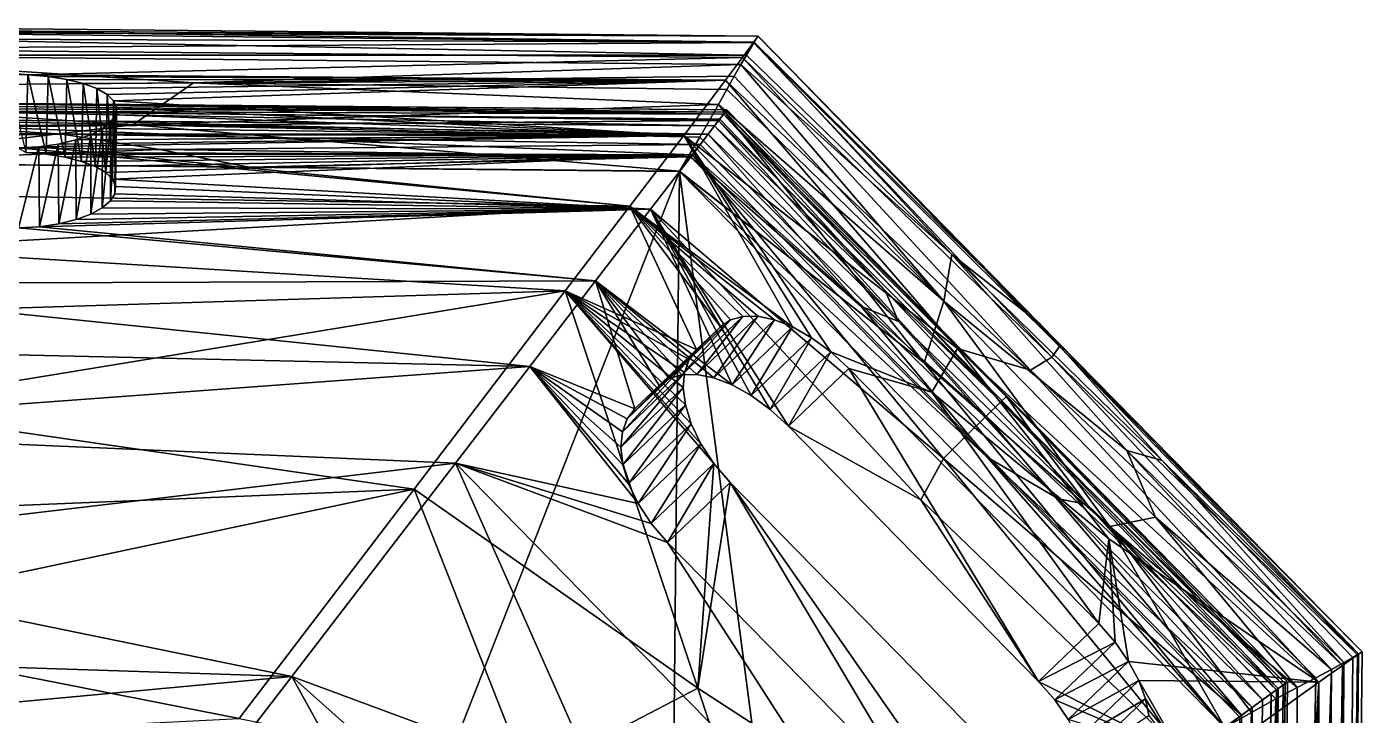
# Model space of a CAD drawing. Extents: x 4857 to 5181, y 3876 to 4195.
# Drawn here: x 5090.8 to 5180.5, y 4147.9 to 4194.1 of the extents above; entities that cross this region are included whole.
import ezdxf

# ---------------------------------------------------------------- set-up
doc = ezdxf.new("R2010")
doc.units = 0
doc.header["$MEASUREMENT"] = 0
doc.layers.add('STL2DXF', color=7, linetype='Continuous')

msp = doc.modelspace()

# ---------------------------------------------------------------- linework, layer by layer
at = {"layer": 'STL2DXF'}
for points in [[(5139.629, 4193.054, 17.414), (5139.629, 4193.054, 17.414), (5077.027, 4193.763, 16.548), (5073.476, 4192.624, 22.528)], [(5076.8, 4194.12, 12.274), (5076.8, 4194.12, 12.274), (5077.027, 4193.763, 16.548), (5139.937, 4193.483, 13.501)], [(5139.935, 4193.478, 10.486), (5139.935, 4193.478, 10.486), (5076.8, 4194.12, 12.274), (5139.937, 4193.483, 13.501)], [(5081.367, 4193.897, 9.18), (5081.367, 4193.897, 9.18), (5076.8, 4194.12, 12.274), (5139.935, 4193.478, 10.486)], [(5139.937, 4193.483, 13.501), (5139.937, 4193.483, 13.501), (5077.027, 4193.763, 16.548), (5139.629, 4193.054, 17.414)], [(5139.687, 4193.093, 7.83), (5139.687, 4193.093, 7.83), (5081.367, 4193.897, 9.18), (5139.935, 4193.478, 10.486)], [(5081.387, 4193.315, 6.674), (5081.387, 4193.315, 6.674), (5081.367, 4193.897, 9.18), (5139.687, 4193.093, 7.83)], [(5139.937, 4193.483, 13.501), (5139.937, 4193.483, 13.501), (5139.629, 4193.054, 17.414), (5160.201, 4172.636, 14.879)], [(5139.687, 4193.093, 7.83), (5139.687, 4193.093, 7.83), (5139.935, 4193.478, 10.486), (5158.836, 4174.207, 10.562)], [(5139.935, 4193.478, 10.486), (5139.935, 4193.478, 10.486), (5139.937, 4193.483, 13.501), (5158.836, 4174.207, 10.562)], [(5158.836, 4174.207, 10.562), (5158.836, 4174.207, 10.562), (5139.937, 4193.483, 13.501), (5160.201, 4172.636, 14.879)], [(5073.476, 4192.624, 22.528), (5073.476, 4192.624, 22.528), (5138.892, 4192.052, 22.41), (5139.629, 4193.054, 17.414)], [(5090.861, 4190.895, 28.237), (5090.861, 4190.895, 28.237), (5073.476, 4192.624, 22.528), (5089.449, 4190.926, 28.176)], [(5138.892, 4192.052, 22.41), (5138.892, 4192.052, 22.41), (5073.476, 4192.624, 22.528), (5090.861, 4190.895, 28.237)], [(5073.818, 4192.205, 4.257), (5073.818, 4192.205, 4.257), (5081.387, 4193.315, 6.674), (5139.156, 4192.215, 5.348)], [(5139.156, 4192.215, 5.348), (5139.156, 4192.215, 5.348), (5081.387, 4193.315, 6.674), (5139.687, 4193.093, 7.83)], [(5139.629, 4193.054, 17.414), (5139.629, 4193.054, 17.414), (5138.892, 4192.052, 22.41), (5159.683, 4171.914, 19.615)], [(5139.156, 4192.215, 5.348), (5139.156, 4192.215, 5.348), (5139.687, 4193.093, 7.83), (5152.964, 4178.816, 6.334)], [(5160.201, 4172.636, 14.879), (5160.201, 4172.636, 14.879), (5139.629, 4193.054, 17.414), (5159.683, 4171.914, 19.615)], [(5152.964, 4178.816, 6.334), (5152.964, 4178.816, 6.334), (5139.687, 4193.093, 7.83), (5158.836, 4174.207, 10.562)], [(5073.818, 4192.205, 4.257), (5073.818, 4192.205, 4.257), (5101.996, 4190.359, 2.492), (5060.318, 4190.021, 1.935)], [(5138.784, 4191.573, 4.242), (5138.784, 4191.573, 4.242), (5073.818, 4192.205, 4.257), (5139.156, 4192.215, 5.348)], [(5101.996, 4190.359, 2.492), (5101.996, 4190.359, 2.492), (5073.818, 4192.205, 4.257), (5138.784, 4191.573, 4.242)], [(5137.76, 4190.538, 28.006), (5137.76, 4190.538, 28.006), (5138.892, 4192.052, 22.41), (5090.861, 4190.895, 28.237)], [(5138.892, 4192.052, 22.41), (5138.892, 4192.052, 22.41), (5137.76, 4190.538, 28.006), (5158.258, 4171.052, 25.177)], [(5138.784, 4191.573, 4.242), (5138.784, 4191.573, 4.242), (5139.156, 4192.215, 5.348), (5152.964, 4178.816, 6.334)], [(5159.683, 4171.914, 19.615), (5159.683, 4171.914, 19.615), (5138.892, 4192.052, 22.41), (5158.258, 4171.052, 25.177)], [(5090.861, 4190.895, 28.237), (5090.861, 4190.895, 28.237), (5089.449, 4190.926, 28.176), (5090.722, 4185.664, 28.225)], [(5092.093, 4185.549, 28.55), (5092.093, 4185.549, 28.55), (5090.861, 4190.895, 28.237), (5090.722, 4185.664, 28.225)], [(5137.76, 4190.538, 28.006), (5137.76, 4190.538, 28.006), (5090.861, 4190.895, 28.237), (5092.225, 4190.778, 28.579)], [(5092.225, 4190.778, 28.579), (5092.225, 4190.778, 28.579), (5090.861, 4190.895, 28.237), (5092.093, 4185.549, 28.55)], [(5093.365, 4185.347, 29.14), (5093.365, 4185.347, 29.14), (5092.225, 4190.778, 28.579), (5092.093, 4185.549, 28.55)], [(5092.225, 4190.778, 28.579), (5092.225, 4190.778, 28.579), (5093.487, 4190.579, 29.183), (5137.76, 4190.538, 28.006)], [(5093.487, 4190.579, 29.183), (5093.487, 4190.579, 29.183), (5092.225, 4190.778, 28.579), (5093.365, 4185.347, 29.14)], [(5138.341, 4190.794, 3.248), (5138.341, 4190.794, 3.248), (5101.996, 4190.359, 2.492), (5138.784, 4191.573, 4.242)], [(5137.837, 4189.895, 2.394), (5137.837, 4189.895, 2.394), (5101.996, 4190.359, 2.492), (5138.341, 4190.794, 3.248)], [(5137.837, 4189.895, 2.394), (5137.837, 4189.895, 2.394), (5138.341, 4190.794, 3.248), (5152.432, 4175.675, 2.774)], [(5138.341, 4190.794, 3.248), (5138.341, 4190.794, 3.248), (5138.784, 4191.573, 4.242), (5152.432, 4175.675, 2.774)], [(5152.432, 4175.675, 2.774), (5152.432, 4175.675, 2.774), (5138.784, 4191.573, 4.242), (5152.964, 4178.816, 6.334)], [(5060.318, 4190.021, 1.935), (5060.318, 4190.021, 1.935), (5097.927, 4187.529, 0.918), (5054.198, 4187.36, 0.754)], [(5101.996, 4190.359, 2.492), (5101.996, 4190.359, 2.492), (5097.927, 4187.529, 0.918), (5060.318, 4190.021, 1.935)], [(5094.48, 4185.068, 29.962), (5094.48, 4185.068, 29.962), (5093.487, 4190.579, 29.183), (5093.365, 4185.347, 29.14)], [(5093.487, 4190.579, 29.183), (5093.487, 4190.579, 29.183), (5094.592, 4190.307, 30.017), (5137.76, 4190.538, 28.006)], [(5094.592, 4190.307, 30.017), (5094.592, 4190.307, 30.017), (5093.487, 4190.579, 29.183), (5094.48, 4185.068, 29.962)], [(5095.404, 4184.72, 30.978), (5095.404, 4184.72, 30.978), (5094.592, 4190.307, 30.017), (5094.48, 4185.068, 29.962)], [(5137.76, 4190.538, 28.006), (5137.76, 4190.538, 28.006), (5094.592, 4190.307, 30.017), (5095.504, 4189.967, 31.044)], [(5095.504, 4189.967, 31.044), (5095.504, 4189.967, 31.044), (5094.592, 4190.307, 30.017), (5095.404, 4184.72, 30.978)], [(5096.103, 4184.316, 32.141), (5096.103, 4184.316, 32.141), (5095.504, 4189.967, 31.044), (5095.404, 4184.72, 30.978)], [(5095.504, 4189.967, 31.044), (5095.504, 4189.967, 31.044), (5096.19, 4189.572, 32.216), (5137.76, 4190.538, 28.006)], [(5096.19, 4189.572, 32.216), (5096.19, 4189.572, 32.216), (5095.504, 4189.967, 31.044), (5096.103, 4184.316, 32.141)], [(5096.19, 4189.572, 32.216), (5096.19, 4189.572, 32.216), (5096.633, 4189.135, 33.489), (5137.76, 4190.538, 28.006)], [(5137.76, 4190.538, 28.006), (5137.76, 4190.538, 28.006), (5096.633, 4189.135, 33.489), (5134.946, 4186.815, 38.954)], [(5097.927, 4187.529, 0.918), (5097.927, 4187.529, 0.918), (5101.996, 4190.359, 2.492), (5137.28, 4188.902, 1.698)], [(5137.28, 4188.902, 1.698), (5137.28, 4188.902, 1.698), (5101.996, 4190.359, 2.492), (5137.837, 4189.895, 2.394)], [(5137.76, 4190.538, 28.006), (5137.76, 4190.538, 28.006), (5134.946, 4186.815, 38.954), (5153.35, 4172.492, 31.847)], [(5152.432, 4175.675, 2.774), (5152.432, 4175.675, 2.774), (5137.28, 4188.902, 1.698), (5137.837, 4189.895, 2.394)], [(5158.258, 4171.052, 25.177), (5158.258, 4171.052, 25.177), (5137.76, 4190.538, 28.006), (5153.35, 4172.492, 31.847)], [(5085.722, 4188.988, 13.372), (5085.722, 4188.988, 13.372), (5137.729, 4188.39, 14.692), (5071.579, 4188.676, 17.056)], [(5080.136, 4189.057, 10.906), (5080.136, 4189.057, 10.906), (5072.647, 4188.933, 9.312), (5137.615, 4188.243, 8.967)], [(5072.647, 4188.933, 9.312), (5072.647, 4188.933, 9.312), (5082.477, 4188.477, 8.027), (5137.615, 4188.243, 8.967)], [(5137.844, 4188.54, 11.522), (5137.844, 4188.54, 11.522), (5085.722, 4188.988, 13.372), (5080.136, 4189.057, 10.906)], [(5137.615, 4188.243, 8.967), (5137.615, 4188.243, 8.967), (5137.844, 4188.54, 11.522), (5080.136, 4189.057, 10.906)], [(5137.844, 4188.54, 11.522), (5137.844, 4188.54, 11.522), (5137.729, 4188.39, 14.692), (5085.722, 4188.988, 13.372)], [(5096.561, 4183.867, 33.407), (5096.561, 4183.867, 33.407), (5096.19, 4189.572, 32.216), (5096.103, 4184.316, 32.141)], [(5096.633, 4189.135, 33.489), (5096.633, 4189.135, 33.489), (5096.19, 4189.572, 32.216), (5096.561, 4183.867, 33.407)], [(5096.767, 4183.391, 34.728), (5096.767, 4183.391, 34.728), (5096.633, 4189.135, 33.489), (5096.561, 4183.867, 33.407)], [(5096.633, 4189.135, 33.489), (5096.633, 4189.135, 33.489), (5096.824, 4188.672, 34.813), (5134.946, 4186.815, 38.954)], [(5096.824, 4188.672, 34.813), (5096.824, 4188.672, 34.813), (5096.633, 4189.135, 33.489), (5096.767, 4183.391, 34.728)], [(5137.29, 4187.82, 18.426), (5137.29, 4187.82, 18.426), (5087.715, 4187.395, 22.311), (5071.579, 4188.676, 17.056)], [(5137.729, 4188.39, 14.692), (5137.729, 4188.39, 14.692), (5137.29, 4187.82, 18.426), (5071.579, 4188.676, 17.056)], [(5082.477, 4188.477, 8.027), (5082.477, 4188.477, 8.027), (5076.743, 4187.928, 6.906), (5137.023, 4187.472, 7.079)], [(5137.366, 4187.918, 7.936), (5137.366, 4187.918, 7.936), (5082.477, 4188.477, 8.027), (5137.023, 4187.472, 7.079)], [(5137.615, 4188.243, 8.967), (5137.615, 4188.243, 8.967), (5082.477, 4188.477, 8.027), (5137.366, 4187.918, 7.936)], [(5096.418, 4182.418, 37.361), (5096.418, 4182.418, 37.361), (5096.758, 4188.196, 36.147), (5096.718, 4182.902, 36.061)], [(5096.442, 4187.724, 37.444), (5096.442, 4187.724, 37.444), (5096.758, 4188.196, 36.147), (5096.418, 4182.418, 37.361)], [(5134.946, 4186.815, 38.954), (5134.946, 4186.815, 38.954), (5096.758, 4188.196, 36.147), (5096.442, 4187.724, 37.444)], [(5096.718, 4182.902, 36.061), (5096.718, 4182.902, 36.061), (5096.824, 4188.672, 34.813), (5096.767, 4183.391, 34.728)], [(5096.758, 4188.196, 36.147), (5096.758, 4188.196, 36.147), (5096.824, 4188.672, 34.813), (5096.718, 4182.902, 36.061)], [(5096.824, 4188.672, 34.813), (5096.824, 4188.672, 34.813), (5096.758, 4188.196, 36.147), (5134.946, 4186.815, 38.954)], [(5136.032, 4186.705, 0.789), (5136.032, 4186.705, 0.789), (5097.927, 4187.529, 0.918), (5137.28, 4188.902, 1.698)], [(5151.094, 4171.537, 0.821), (5151.094, 4171.537, 0.821), (5136.032, 4186.705, 0.789), (5137.28, 4188.902, 1.698)], [(5151.094, 4171.537, 0.821), (5151.094, 4171.537, 0.821), (5137.28, 4188.902, 1.698), (5152.432, 4175.675, 2.774)], [(5137.29, 4187.82, 18.426), (5137.29, 4187.82, 18.426), (5137.729, 4188.39, 14.692), (5156.267, 4168.918, 16.997)], [(5137.615, 4188.243, 8.967), (5137.615, 4188.243, 8.967), (5137.366, 4187.918, 7.936), (5148.486, 4176.388, 7.693)], [(5137.615, 4188.243, 8.967), (5137.615, 4188.243, 8.967), (5156.668, 4169.228, 10.442), (5137.844, 4188.54, 11.522)], [(5158.21, 4167.055, 8.582), (5158.21, 4167.055, 8.582), (5156.668, 4169.228, 10.442), (5137.615, 4188.243, 8.967)], [(5148.486, 4176.388, 7.693), (5148.486, 4176.388, 7.693), (5158.21, 4167.055, 8.582), (5137.615, 4188.243, 8.967)], [(5137.729, 4188.39, 14.692), (5137.729, 4188.39, 14.692), (5137.844, 4188.54, 11.522), (5156.656, 4169.294, 13.249)], [(5156.267, 4168.918, 16.997), (5156.267, 4168.918, 16.997), (5137.729, 4188.39, 14.692), (5156.656, 4169.294, 13.249)], [(5156.656, 4169.294, 13.249), (5156.656, 4169.294, 13.249), (5137.844, 4188.54, 11.522), (5156.668, 4169.228, 10.442)], [(5076.743, 4187.928, 6.906), (5076.743, 4187.928, 6.906), (5052.108, 4187.478, 6.203), (5093.172, 4186.909, 6.08)], [(5093.172, 4186.909, 6.08), (5093.172, 4186.909, 6.08), (5052.108, 4187.478, 6.203), (5060.463, 4186.388, 5.685)], [(5097.927, 4187.529, 0.918), (5097.927, 4187.529, 0.918), (5076.785, 4184.968, 0.507), (5054.198, 4187.36, 0.754)], [(5136.584, 4186.9, 6.401), (5136.584, 4186.9, 6.401), (5076.743, 4187.928, 6.906), (5093.172, 4186.909, 6.08)], [(5137.023, 4187.472, 7.079), (5137.023, 4187.472, 7.079), (5076.743, 4187.928, 6.906), (5136.584, 4186.9, 6.401)], [(5076.785, 4184.968, 0.507), (5076.785, 4184.968, 0.507), (5097.927, 4187.529, 0.918), (5134.669, 4184.407, 0.507)], [(5087.715, 4187.395, 22.311), (5087.715, 4187.395, 22.311), (5137.29, 4187.82, 18.426), (5135.526, 4185.522, 27.382)], [(5087.715, 4187.395, 22.311), (5087.715, 4187.395, 22.311), (5135.526, 4185.522, 27.382), (5090.722, 4185.664, 28.225)], [(5095.88, 4187.274, 38.666), (5095.88, 4187.274, 38.666), (5095.09, 4186.864, 39.766), (5134.946, 4186.815, 38.954)], [(5095.09, 4186.864, 39.766), (5095.09, 4186.864, 39.766), (5095.88, 4187.274, 38.666), (5095.098, 4181.531, 39.696)], [(5095.098, 4181.531, 39.696), (5095.098, 4181.531, 39.696), (5095.88, 4187.274, 38.666), (5095.873, 4181.954, 38.586)], [(5095.873, 4181.954, 38.586), (5095.873, 4181.954, 38.586), (5096.442, 4187.724, 37.444), (5096.418, 4182.418, 37.361)], [(5095.88, 4187.274, 38.666), (5095.88, 4187.274, 38.666), (5096.442, 4187.724, 37.444), (5095.873, 4181.954, 38.586)], [(5096.442, 4187.724, 37.444), (5096.442, 4187.724, 37.444), (5095.88, 4187.274, 38.666), (5134.946, 4186.815, 38.954)], [(5134.669, 4184.407, 0.507), (5134.669, 4184.407, 0.507), (5097.927, 4187.529, 0.918), (5136.032, 4186.705, 0.789)], [(5135.526, 4185.522, 27.382), (5135.526, 4185.522, 27.382), (5137.29, 4187.82, 18.426), (5155.272, 4167.95, 22.242)], [(5137.023, 4187.472, 7.079), (5137.023, 4187.472, 7.079), (5136.584, 4186.9, 6.401), (5149.373, 4174.326, 6.672)], [(5137.366, 4187.918, 7.936), (5137.366, 4187.918, 7.936), (5137.023, 4187.472, 7.079), (5148.486, 4176.388, 7.693)], [(5148.486, 4176.388, 7.693), (5148.486, 4176.388, 7.693), (5137.023, 4187.472, 7.079), (5149.373, 4174.326, 6.672)], [(5155.272, 4167.95, 22.242), (5155.272, 4167.95, 22.242), (5137.29, 4187.82, 18.426), (5156.267, 4168.918, 16.997)], [(5060.463, 4186.388, 5.685), (5060.463, 4186.388, 5.685), (5099.74, 4185.871, 5.646), (5093.172, 4186.909, 6.08)], [(5099.74, 4185.871, 5.646), (5099.74, 4185.871, 5.646), (5060.463, 4186.388, 5.685), (5076.785, 4184.968, 5.507)], [(5134.946, 4186.815, 38.954), (5134.946, 4186.815, 38.954), (5091.603, 4186.056, 41.93), (5131.324, 4182.053, 50.764)], [(5092.914, 4186.238, 41.438), (5092.914, 4186.238, 41.438), (5091.603, 4186.056, 41.93), (5134.946, 4186.815, 38.954)], [(5091.603, 4186.056, 41.93), (5091.603, 4186.056, 41.93), (5092.914, 4186.238, 41.438), (5091.64, 4180.684, 41.906)], [(5091.64, 4180.684, 41.906), (5091.64, 4180.684, 41.906), (5092.914, 4186.238, 41.438), (5092.946, 4180.877, 41.396)], [(5094.09, 4186.512, 40.704), (5094.09, 4186.512, 40.704), (5092.914, 4186.238, 41.438), (5134.946, 4186.815, 38.954)], [(5092.914, 4186.238, 41.438), (5092.914, 4186.238, 41.438), (5094.09, 4186.512, 40.704), (5092.946, 4180.877, 41.396)], [(5092.946, 4180.877, 41.396), (5092.946, 4180.877, 41.396), (5094.09, 4186.512, 40.704), (5094.112, 4181.165, 40.646)], [(5093.172, 4186.909, 6.08), (5093.172, 4186.909, 6.08), (5136.046, 4186.2, 5.908), (5136.584, 4186.9, 6.401)], [(5099.74, 4185.871, 5.646), (5099.74, 4185.871, 5.646), (5136.046, 4186.2, 5.908), (5093.172, 4186.909, 6.08)], [(5134.946, 4186.815, 38.954), (5134.946, 4186.815, 38.954), (5095.09, 4186.864, 39.766), (5094.09, 4186.512, 40.704)], [(5094.09, 4186.512, 40.704), (5094.09, 4186.512, 40.704), (5095.09, 4186.864, 39.766), (5094.112, 4181.165, 40.646)], [(5094.112, 4181.165, 40.646), (5094.112, 4181.165, 40.646), (5095.09, 4186.864, 39.766), (5095.098, 4181.531, 39.696)], [(5134.946, 4186.815, 38.954), (5134.946, 4186.815, 38.954), (5131.324, 4182.053, 50.764), (5142.261, 4173.946, 46.679)], [(5134.669, 4184.407, 0.507), (5134.669, 4184.407, 0.507), (5136.032, 4186.705, 0.789), (5151.094, 4171.537, 0.821)], [(5143.539, 4173.223, 45.882), (5143.539, 4173.223, 45.882), (5134.946, 4186.815, 38.954), (5142.261, 4173.946, 46.679)], [(5144.821, 4172.28, 45.378), (5144.821, 4172.28, 45.378), (5134.946, 4186.815, 38.954), (5143.539, 4173.223, 45.882)], [(5151.611, 4169.575, 39.31), (5151.611, 4169.575, 39.31), (5134.946, 4186.815, 38.954), (5144.821, 4172.28, 45.378)], [(5153.35, 4172.492, 31.847), (5153.35, 4172.492, 31.847), (5134.946, 4186.815, 38.954), (5151.611, 4169.575, 39.31)], [(5136.584, 4186.9, 6.401), (5136.584, 4186.9, 6.401), (5136.046, 4186.2, 5.908), (5146.852, 4175.355, 5.961)], [(5149.373, 4174.326, 6.672), (5149.373, 4174.326, 6.672), (5136.584, 4186.9, 6.401), (5146.852, 4175.355, 5.961)], [(5017.602, 3886.534, 12), (5017.602, 3886.534, 12), (5134.665, 4184.401, 12), (5018.906, 4185.536, 12)], [(5134.665, 4184.401, 0), (5134.665, 4184.401, 0), (5017.602, 3886.534, 0), (5018.906, 4185.536, 0)], [(5134.665, 4184.401, 12), (5134.665, 4184.401, 12), (5076.785, 4184.968, 5.507), (5018.906, 4185.536, 12)], [(5134.665, 4184.401, 0), (5134.665, 4184.401, 0), (5018.906, 4185.536, 0), (5076.785, 4184.968, 0.507)], [(5090.21, 4185.981, 42.153), (5090.21, 4185.981, 42.153), (5066.476, 4183.081, 49.711), (5131.324, 4182.053, 50.764)], [(5105.725, 4184.685, 5.507), (5105.725, 4184.685, 5.507), (5099.74, 4185.871, 5.646), (5076.785, 4184.968, 5.507)], [(5131.324, 4182.053, 50.764), (5131.324, 4182.053, 50.764), (5091.603, 4186.056, 41.93), (5090.21, 4185.981, 42.153)], [(5090.21, 4185.981, 42.153), (5090.21, 4185.981, 42.153), (5091.603, 4186.056, 41.93), (5090.25, 4180.6, 42.147)], [(5090.25, 4180.6, 42.147), (5090.25, 4180.6, 42.147), (5091.603, 4186.056, 41.93), (5091.64, 4180.684, 41.906)], [(5090.722, 4185.664, 28.225), (5090.722, 4185.664, 28.225), (5135.526, 4185.522, 27.382), (5092.093, 4185.549, 28.55)], [(5092.093, 4185.549, 28.55), (5092.093, 4185.549, 28.55), (5135.526, 4185.522, 27.382), (5093.365, 4185.347, 29.14)], [(5093.365, 4185.347, 29.14), (5093.365, 4185.347, 29.14), (5135.526, 4185.522, 27.382), (5094.48, 4185.068, 29.962)], [(5094.48, 4185.068, 29.962), (5094.48, 4185.068, 29.962), (5135.526, 4185.522, 27.382), (5095.404, 4184.72, 30.978)], [(5095.404, 4184.72, 30.978), (5095.404, 4184.72, 30.978), (5135.526, 4185.522, 27.382), (5096.103, 4184.316, 32.141)], [(5096.103, 4184.316, 32.141), (5096.103, 4184.316, 32.141), (5135.526, 4185.522, 27.382), (5096.561, 4183.867, 33.407)], [(5135.526, 4185.522, 27.382), (5135.526, 4185.522, 27.382), (5132.713, 4181.858, 37.977), (5096.561, 4183.867, 33.407)], [(5099.74, 4185.871, 5.646), (5099.74, 4185.871, 5.646), (5135.408, 4185.368, 5.608), (5136.046, 4186.2, 5.908)], [(5135.408, 4185.368, 5.608), (5135.408, 4185.368, 5.608), (5099.74, 4185.871, 5.646), (5105.725, 4184.685, 5.507)], [(5134.665, 4184.401, 5.507), (5134.665, 4184.401, 5.507), (5135.408, 4185.368, 5.608), (5105.725, 4184.685, 5.507)], [(5152.392, 4165.119, 32.835), (5152.392, 4165.119, 32.835), (5132.713, 4181.858, 37.977), (5135.526, 4185.522, 27.382)], [(5135.408, 4185.368, 5.608), (5135.408, 4185.368, 5.608), (5134.665, 4184.401, 5.507), (5155.337, 4165.195, 5.628)], [(5136.046, 4186.2, 5.908), (5136.046, 4186.2, 5.908), (5135.408, 4185.368, 5.608), (5146.852, 4175.355, 5.961)], [(5146.852, 4175.355, 5.961), (5146.852, 4175.355, 5.961), (5135.408, 4185.368, 5.608), (5155.337, 4165.195, 5.628)], [(5153.998, 4166.706, 27.326), (5153.998, 4166.706, 27.326), (5135.526, 4185.522, 27.382), (5155.272, 4167.95, 22.242)], [(5152.392, 4165.119, 32.835), (5152.392, 4165.119, 32.835), (5135.526, 4185.522, 27.382), (5153.998, 4166.706, 27.326)], [(5105.725, 4184.685, 5.507), (5105.725, 4184.685, 5.507), (5076.785, 4184.968, 5.507), (5134.665, 4184.401, 12)], [(5134.665, 4184.401, 0.507), (5134.665, 4184.401, 0.507), (5076.785, 4184.968, 0.507), (5134.669, 4184.407, 0.507)], [(5134.665, 4184.401, 0.507), (5134.665, 4184.401, 0.507), (5134.665, 4184.401, 0), (5076.785, 4184.968, 0.507)], [(5134.665, 4184.401, 5.507), (5134.665, 4184.401, 5.507), (5105.725, 4184.685, 5.507), (5134.665, 4184.401, 12)], [(5131.735, 3885.416, 12), (5131.735, 3885.416, 12), (5134.665, 4184.401, 12), (5017.602, 3886.534, 12)], [(5131.735, 3885.416, 0), (5131.735, 3885.416, 0), (5017.602, 3886.534, 0), (5134.665, 4184.401, 0)], [(5096.561, 4183.867, 33.407), (5096.561, 4183.867, 33.407), (5132.713, 4181.858, 37.977), (5096.767, 4183.391, 34.728)], [(5169.096, 3922.051, 12), (5169.096, 3922.051, 12), (5134.665, 4184.401, 12), (5131.735, 3885.416, 12)], [(5169.096, 3922.051, 0), (5169.096, 3922.051, 0), (5131.735, 3885.416, 0), (5134.665, 4184.401, 0)], [(5151.094, 4171.537, 0.821), (5151.094, 4171.537, 0.821), (5134.665, 4184.401, 0.507), (5134.669, 4184.407, 0.507)], [(5171.301, 4147.04, 12), (5171.301, 4147.04, 12), (5134.665, 4184.401, 12), (5169.096, 3922.051, 12)], [(5134.665, 4184.401, 12), (5134.665, 4184.401, 12), (5171.301, 4147.04, 5.507), (5134.665, 4184.401, 5.507)], [(5171.301, 4147.04, 12), (5171.301, 4147.04, 12), (5171.301, 4147.04, 5.507), (5134.665, 4184.401, 12)], [(5171.301, 4147.04, 0), (5171.301, 4147.04, 0), (5134.665, 4184.401, 0.507), (5171.301, 4147.04, 0.507)], [(5134.665, 4184.401, 0), (5134.665, 4184.401, 0), (5134.665, 4184.401, 0.507), (5171.301, 4147.04, 0)], [(5134.665, 4184.401, 0), (5134.665, 4184.401, 0), (5171.301, 4147.04, 0), (5169.096, 3922.051, 0)], [(5171.301, 4147.04, 0.507), (5171.301, 4147.04, 0.507), (5134.665, 4184.401, 0.507), (5151.094, 4171.537, 0.821)], [(5134.665, 4184.401, 5.507), (5134.665, 4184.401, 5.507), (5171.301, 4147.04, 5.507), (5155.337, 4165.195, 5.628)], [(5066.476, 4183.081, 49.711), (5066.476, 4183.081, 49.711), (5080.507, 4179.204, 58.168), (5131.324, 4182.053, 50.764)], [(5096.718, 4182.902, 36.061), (5096.718, 4182.902, 36.061), (5132.713, 4181.858, 37.977), (5096.418, 4182.418, 37.361)], [(5096.767, 4183.391, 34.728), (5096.767, 4183.391, 34.728), (5132.713, 4181.858, 37.977), (5096.718, 4182.902, 36.061)], [(5131.324, 4182.053, 50.764), (5131.324, 4182.053, 50.764), (5080.507, 4179.204, 58.168), (5126.988, 4176.367, 63.362)], [(5132.713, 4181.858, 37.977), (5132.713, 4181.858, 37.977), (5129.013, 4177.041, 49.803), (5091.64, 4180.684, 41.906)], [(5092.946, 4180.877, 41.396), (5092.946, 4180.877, 41.396), (5132.713, 4181.858, 37.977), (5091.64, 4180.684, 41.906)], [(5094.112, 4181.165, 40.646), (5094.112, 4181.165, 40.646), (5132.713, 4181.858, 37.977), (5092.946, 4180.877, 41.396)], [(5095.098, 4181.531, 39.696), (5095.098, 4181.531, 39.696), (5132.713, 4181.858, 37.977), (5094.112, 4181.165, 40.646)], [(5095.873, 4181.954, 38.586), (5095.873, 4181.954, 38.586), (5132.713, 4181.858, 37.977), (5095.098, 4181.531, 39.696)], [(5096.418, 4182.418, 37.361), (5096.418, 4182.418, 37.361), (5132.713, 4181.858, 37.977), (5095.873, 4181.954, 38.586)], [(5131.324, 4182.053, 50.764), (5131.324, 4182.053, 50.764), (5126.988, 4176.367, 63.362), (5135.809, 4172.43, 57.205)], [(5129.013, 4177.041, 49.803), (5129.013, 4177.041, 49.803), (5132.713, 4181.858, 37.977), (5138.191, 4170.05, 46.684)], [(5137.409, 4173.965, 53.205), (5137.409, 4173.965, 53.205), (5131.324, 4182.053, 50.764), (5135.809, 4172.43, 57.205)], [(5138.08, 4174.42, 51.732), (5138.08, 4174.42, 51.732), (5131.324, 4182.053, 50.764), (5137.409, 4173.965, 53.205)], [(5138.922, 4174.657, 50.295), (5138.922, 4174.657, 50.295), (5131.324, 4182.053, 50.764), (5138.08, 4174.42, 51.732)], [(5139.916, 4174.664, 48.941), (5139.916, 4174.664, 48.941), (5131.324, 4182.053, 50.764), (5138.922, 4174.657, 50.295)], [(5141.04, 4174.428, 47.717), (5141.04, 4174.428, 47.717), (5131.324, 4182.053, 50.764), (5139.916, 4174.664, 48.941)], [(5142.261, 4173.946, 46.679), (5142.261, 4173.946, 46.679), (5131.324, 4182.053, 50.764), (5141.04, 4174.428, 47.717)], [(5132.713, 4181.858, 37.977), (5132.713, 4181.858, 37.977), (5150.873, 4162.331, 39.437), (5141.989, 4167.273, 45.205)], [(5140.764, 4168.395, 45.379), (5140.764, 4168.395, 45.379), (5132.713, 4181.858, 37.977), (5141.989, 4167.273, 45.205)], [(5139.475, 4169.335, 45.886), (5139.475, 4169.335, 45.886), (5132.713, 4181.858, 37.977), (5140.764, 4168.395, 45.379)], [(5138.191, 4170.05, 46.684), (5138.191, 4170.05, 46.684), (5132.713, 4181.858, 37.977), (5139.475, 4169.335, 45.886)], [(5150.873, 4162.331, 39.437), (5150.873, 4162.331, 39.437), (5132.713, 4181.858, 37.977), (5152.392, 4165.119, 32.835)], [(5090.25, 4180.6, 42.147), (5090.25, 4180.6, 42.147), (5129.013, 4177.041, 49.803), (5070.576, 4176.84, 51.438)], [(5091.64, 4180.684, 41.906), (5091.64, 4180.684, 41.906), (5129.013, 4177.041, 49.803), (5090.25, 4180.6, 42.147)], [(5080.507, 4179.204, 58.168), (5080.507, 4179.204, 58.168), (5059.647, 4174.276, 68.89), (5126.988, 4176.367, 63.362)], [(5152.964, 4178.816, 6.334), (5152.964, 4178.816, 6.334), (5164.721, 4165.657, 4.785), (5152.432, 4175.675, 2.774)], [(5167.096, 4164.974, 7.437), (5167.096, 4164.974, 7.437), (5164.721, 4165.657, 4.785), (5152.964, 4178.816, 6.334)], [(5158.836, 4174.207, 10.562), (5158.836, 4174.207, 10.562), (5167.096, 4164.974, 7.437), (5152.964, 4178.816, 6.334)], [(5070.576, 4176.84, 51.438), (5070.576, 4176.84, 51.438), (5124.592, 4171.282, 62.45), (5018.854, 4173.695, 59.323)], [(5059.647, 4174.276, 68.89), (5059.647, 4174.276, 68.89), (5078.993, 4168.51, 79.861), (5126.988, 4176.367, 63.362)], [(5129.013, 4177.041, 49.803), (5129.013, 4177.041, 49.803), (5124.592, 4171.282, 62.45), (5070.576, 4176.84, 51.438)], [(5126.988, 4176.367, 63.362), (5126.988, 4176.367, 63.362), (5078.993, 4168.51, 79.861), (5116.824, 4163.057, 89.339)], [(5135.884, 4149.684, 83.037), (5135.884, 4149.684, 83.037), (5126.988, 4176.367, 63.362), (5116.824, 4163.057, 89.339)], [(5124.592, 4171.282, 62.45), (5124.592, 4171.282, 62.45), (5129.013, 4177.041, 49.803), (5131.659, 4168.449, 57.205)], [(5135.809, 4172.43, 57.205), (5135.809, 4172.43, 57.205), (5126.988, 4176.367, 63.362), (5135.303, 4171.756, 58.678)], [(5126.988, 4176.367, 63.362), (5126.988, 4176.367, 63.362), (5135.884, 4149.684, 83.037), (5136.97, 4164.77, 65.03)], [(5136.088, 4166.104, 64.519), (5136.088, 4166.104, 64.519), (5126.988, 4176.367, 63.362), (5136.97, 4164.77, 65.03)], [(5135.446, 4167.438, 63.716), (5135.446, 4167.438, 63.716), (5126.988, 4176.367, 63.362), (5136.088, 4166.104, 64.519)], [(5135.055, 4168.709, 62.677), (5135.055, 4168.709, 62.677), (5126.988, 4176.367, 63.362), (5135.446, 4167.438, 63.716)], [(5134.91, 4169.873, 61.458), (5134.91, 4169.873, 61.458), (5126.988, 4176.367, 63.362), (5135.055, 4168.709, 62.677)], [(5134.998, 4170.896, 60.109), (5134.998, 4170.896, 60.109), (5126.988, 4176.367, 63.362), (5134.91, 4169.873, 61.458)], [(5135.303, 4171.756, 58.678), (5135.303, 4171.756, 58.678), (5126.988, 4176.367, 63.362), (5134.998, 4170.896, 60.109)], [(5136.959, 4170.523, 47.724), (5136.959, 4170.523, 47.724), (5129.013, 4177.041, 49.803), (5138.191, 4170.05, 46.684)], [(5135.828, 4170.747, 48.946), (5135.828, 4170.747, 48.946), (5129.013, 4177.041, 49.803), (5136.959, 4170.523, 47.724)], [(5134.824, 4170.728, 50.299), (5134.824, 4170.728, 50.299), (5129.013, 4177.041, 49.803), (5135.828, 4170.747, 48.946)], [(5133.972, 4170.479, 51.734), (5133.972, 4170.479, 51.734), (5129.013, 4177.041, 49.803), (5134.824, 4170.728, 50.299)], [(5133.29, 4170.013, 53.205), (5133.29, 4170.013, 53.205), (5129.013, 4177.041, 49.803), (5133.972, 4170.479, 51.734)], [(5131.659, 4168.449, 57.205), (5131.659, 4168.449, 57.205), (5129.013, 4177.041, 49.803), (5133.29, 4170.013, 53.205)], [(5162.063, 4162.025, 7.16), (5162.063, 4162.025, 7.16), (5158.21, 4167.055, 8.582), (5148.486, 4176.388, 7.693)], [(5149.373, 4174.326, 6.672), (5149.373, 4174.326, 6.672), (5162.063, 4162.025, 7.16), (5148.486, 4176.388, 7.693)], [(5163.582, 4160.548, 1.204), (5163.582, 4160.548, 1.204), (5151.094, 4171.537, 0.821), (5152.432, 4175.675, 2.774)], [(5152.432, 4175.675, 2.774), (5152.432, 4175.675, 2.774), (5166.649, 4161.162, 2.767), (5163.582, 4160.548, 1.204)], [(5164.721, 4165.657, 4.785), (5164.721, 4165.657, 4.785), (5166.649, 4161.162, 2.767), (5152.432, 4175.675, 2.774)], [(5138.922, 4174.657, 50.295), (5138.922, 4174.657, 50.295), (5138.08, 4174.42, 51.732), (5134.824, 4170.728, 50.299)], [(5135.828, 4170.747, 48.946), (5135.828, 4170.747, 48.946), (5138.922, 4174.657, 50.295), (5134.824, 4170.728, 50.299)], [(5139.916, 4174.664, 48.941), (5139.916, 4174.664, 48.941), (5138.922, 4174.657, 50.295), (5135.828, 4170.747, 48.946)], [(5136.959, 4170.523, 47.724), (5136.959, 4170.523, 47.724), (5139.916, 4174.664, 48.941), (5135.828, 4170.747, 48.946)], [(5141.04, 4174.428, 47.717), (5141.04, 4174.428, 47.717), (5139.916, 4174.664, 48.941), (5136.959, 4170.523, 47.724)], [(5146.852, 4175.355, 5.961), (5146.852, 4175.355, 5.961), (5160.133, 4162.411, 6.181), (5149.373, 4174.326, 6.672)], [(5155.337, 4165.195, 5.628), (5155.337, 4165.195, 5.628), (5160.133, 4162.411, 6.181), (5146.852, 4175.355, 5.961)], [(5124.592, 4171.282, 62.45), (5124.592, 4171.282, 62.45), (5067.022, 4167.067, 71.98), (5018.854, 4173.695, 59.323)], [(5133.972, 4170.479, 51.734), (5133.972, 4170.479, 51.734), (5137.409, 4173.965, 53.205), (5133.29, 4170.013, 53.205)], [(5135.809, 4172.43, 57.205), (5135.809, 4172.43, 57.205), (5133.29, 4170.013, 53.205), (5137.409, 4173.965, 53.205)], [(5138.08, 4174.42, 51.732), (5138.08, 4174.42, 51.732), (5137.409, 4173.965, 53.205), (5133.972, 4170.479, 51.734)], [(5134.824, 4170.728, 50.299), (5134.824, 4170.728, 50.299), (5138.08, 4174.42, 51.732), (5133.972, 4170.479, 51.734)], [(5138.191, 4170.05, 46.684), (5138.191, 4170.05, 46.684), (5141.04, 4174.428, 47.717), (5136.959, 4170.523, 47.724)], [(5142.261, 4173.946, 46.679), (5142.261, 4173.946, 46.679), (5141.04, 4174.428, 47.717), (5138.191, 4170.05, 46.684)], [(5139.475, 4169.335, 45.886), (5139.475, 4169.335, 45.886), (5142.261, 4173.946, 46.679), (5138.191, 4170.05, 46.684)], [(5143.539, 4173.223, 45.882), (5143.539, 4173.223, 45.882), (5142.261, 4173.946, 46.679), (5139.475, 4169.335, 45.886)], [(5160.133, 4162.411, 6.181), (5160.133, 4162.411, 6.181), (5162.063, 4162.025, 7.16), (5149.373, 4174.326, 6.672)], [(5180.303, 4151.978, 8.784), (5180.303, 4151.978, 8.784), (5167.096, 4164.974, 7.437), (5158.836, 4174.207, 10.562)], [(5180.547, 4152.13, 12.249), (5180.547, 4152.13, 12.249), (5180.303, 4151.978, 8.784), (5158.836, 4174.207, 10.562)], [(5160.201, 4172.636, 14.879), (5160.201, 4172.636, 14.879), (5180.547, 4152.13, 12.249), (5158.836, 4174.207, 10.562)], [(5140.764, 4168.395, 45.379), (5140.764, 4168.395, 45.379), (5143.539, 4173.223, 45.882), (5139.475, 4169.335, 45.886)], [(5144.821, 4172.28, 45.378), (5144.821, 4172.28, 45.378), (5143.539, 4173.223, 45.882), (5140.764, 4168.395, 45.379)], [(5135.809, 4172.43, 57.205), (5135.809, 4172.43, 57.205), (5135.303, 4171.756, 58.678), (5131.143, 4167.766, 58.675)], [(5131.659, 4168.449, 57.205), (5131.659, 4168.449, 57.205), (5135.809, 4172.43, 57.205), (5131.143, 4167.766, 58.675)], [(5131.659, 4168.449, 57.205), (5131.659, 4168.449, 57.205), (5133.29, 4170.013, 53.205), (5135.809, 4172.43, 57.205)], [(5141.989, 4167.273, 45.205), (5141.989, 4167.273, 45.205), (5144.821, 4172.28, 45.378), (5140.764, 4168.395, 45.379)], [(5146.041, 4171.16, 45.205), (5146.041, 4171.16, 45.205), (5144.821, 4172.28, 45.378), (5141.989, 4167.273, 45.205)], [(5146.041, 4171.16, 45.205), (5146.041, 4171.16, 45.205), (5151.611, 4169.575, 39.31), (5144.821, 4172.28, 45.378)], [(5151.611, 4169.575, 39.31), (5151.611, 4169.575, 39.31), (5163.524, 4159.714, 35.787), (5153.35, 4172.492, 31.847)], [(5153.35, 4172.492, 31.847), (5153.35, 4172.492, 31.847), (5177.626, 4150.088, 27.582), (5158.258, 4171.052, 25.177)], [(5163.524, 4159.714, 35.787), (5163.524, 4159.714, 35.787), (5177.626, 4150.088, 27.582), (5153.35, 4172.492, 31.847)], [(5158.258, 4171.052, 25.177), (5158.258, 4171.052, 25.177), (5179.216, 4151.213, 21.685), (5159.683, 4171.914, 19.615)], [(5159.683, 4171.914, 19.615), (5159.683, 4171.914, 19.615), (5180.222, 4151.911, 16.364), (5160.201, 4172.636, 14.879)], [(5179.216, 4151.213, 21.685), (5179.216, 4151.213, 21.685), (5180.222, 4151.911, 16.364), (5159.683, 4171.914, 19.615)], [(5180.222, 4151.911, 16.364), (5180.222, 4151.911, 16.364), (5180.547, 4152.13, 12.249), (5160.201, 4172.636, 14.879)], [(5124.592, 4171.282, 62.45), (5124.592, 4171.282, 62.45), (5119.609, 4164.793, 75.507), (5067.022, 4167.067, 71.98)], [(5119.609, 4164.793, 75.507), (5119.609, 4164.793, 75.507), (5124.592, 4171.282, 62.45), (5131.879, 4162.076, 64.516)], [(5131.143, 4167.766, 58.675), (5131.143, 4167.766, 58.675), (5124.592, 4171.282, 62.45), (5131.659, 4168.449, 57.205)], [(5130.827, 4166.898, 60.103), (5130.827, 4166.898, 60.103), (5124.592, 4171.282, 62.45), (5131.143, 4167.766, 58.675)], [(5130.728, 4165.868, 61.449), (5130.728, 4165.868, 61.449), (5124.592, 4171.282, 62.45), (5130.827, 4166.898, 60.103)], [(5130.862, 4164.696, 62.669), (5130.862, 4164.696, 62.669), (5124.592, 4171.282, 62.45), (5130.728, 4165.868, 61.449)], [(5131.244, 4163.417, 63.711), (5131.244, 4163.417, 63.711), (5124.592, 4171.282, 62.45), (5130.862, 4164.696, 62.669)], [(5131.879, 4162.076, 64.516), (5131.879, 4162.076, 64.516), (5124.592, 4171.282, 62.45), (5131.244, 4163.417, 63.711)], [(5135.303, 4171.756, 58.678), (5135.303, 4171.756, 58.678), (5134.998, 4170.896, 60.109), (5130.827, 4166.898, 60.103)], [(5131.143, 4167.766, 58.675), (5131.143, 4167.766, 58.675), (5135.303, 4171.756, 58.678), (5130.827, 4166.898, 60.103)], [(5141.989, 4167.273, 45.205), (5141.989, 4167.273, 45.205), (5158.789, 4150.132, 45.205), (5146.041, 4171.16, 45.205)], [(5146.041, 4171.16, 45.205), (5146.041, 4171.16, 45.205), (5158.789, 4150.132, 45.205), (5162.84, 4154.018, 45.205)], [(5162.84, 4154.018, 45.205), (5162.84, 4154.018, 45.205), (5151.611, 4169.575, 39.31), (5146.041, 4171.16, 45.205)], [(5171.308, 4147.045, 0.507), (5171.308, 4147.045, 0.507), (5171.301, 4147.04, 0.507), (5151.094, 4171.537, 0.821)], [(5163.582, 4160.548, 1.204), (5163.582, 4160.548, 1.204), (5171.308, 4147.045, 0.507), (5151.094, 4171.537, 0.821)], [(5177.626, 4150.088, 27.582), (5177.626, 4150.088, 27.582), (5179.216, 4151.213, 21.685), (5158.258, 4171.052, 25.177)], [(5134.998, 4170.896, 60.109), (5134.998, 4170.896, 60.109), (5134.91, 4169.873, 61.458), (5130.728, 4165.868, 61.449)], [(5130.827, 4166.898, 60.103), (5130.827, 4166.898, 60.103), (5134.998, 4170.896, 60.109), (5130.728, 4165.868, 61.449)], [(5130.728, 4165.868, 61.449), (5130.728, 4165.868, 61.449), (5134.91, 4169.873, 61.458), (5130.862, 4164.696, 62.669)], [(5134.91, 4169.873, 61.458), (5134.91, 4169.873, 61.458), (5135.055, 4168.709, 62.677), (5130.862, 4164.696, 62.669)], [(5163.524, 4159.714, 35.787), (5163.524, 4159.714, 35.787), (5151.611, 4169.575, 39.31), (5162.84, 4154.018, 45.205)], [(5156.656, 4169.294, 13.249), (5156.656, 4169.294, 13.249), (5175.368, 4149.995, 14.692), (5156.267, 4168.918, 16.997)], [(5175.522, 4150.107, 11.522), (5175.522, 4150.107, 11.522), (5175.368, 4149.995, 14.692), (5156.656, 4169.294, 13.249)], [(5156.668, 4169.228, 10.442), (5156.668, 4169.228, 10.442), (5175.522, 4150.107, 11.522), (5156.656, 4169.294, 13.249)], [(5175.22, 4149.887, 8.967), (5175.22, 4149.887, 8.967), (5175.522, 4150.107, 11.522), (5156.668, 4169.228, 10.442)], [(5158.21, 4167.055, 8.582), (5158.21, 4167.055, 8.582), (5175.22, 4149.887, 8.967), (5156.668, 4169.228, 10.442)], [(5078.993, 4168.51, 79.861), (5078.993, 4168.51, 79.861), (5057.349, 4160.619, 94.576), (5116.824, 4163.057, 89.339)], [(5130.862, 4164.696, 62.669), (5130.862, 4164.696, 62.669), (5135.055, 4168.709, 62.677), (5131.244, 4163.417, 63.711)], [(5135.055, 4168.709, 62.677), (5135.055, 4168.709, 62.677), (5135.446, 4167.438, 63.716), (5131.244, 4163.417, 63.711)], [(5156.267, 4168.918, 16.997), (5156.267, 4168.918, 16.997), (5174.784, 4149.571, 18.426), (5155.272, 4167.95, 22.242)], [(5175.368, 4149.995, 14.692), (5175.368, 4149.995, 14.692), (5174.784, 4149.571, 18.426), (5156.267, 4168.918, 16.997)], [(5131.244, 4163.417, 63.711), (5131.244, 4163.417, 63.711), (5135.446, 4167.438, 63.716), (5131.879, 4162.076, 64.516)], [(5135.446, 4167.438, 63.716), (5135.446, 4167.438, 63.716), (5136.088, 4166.104, 64.519), (5131.879, 4162.076, 64.516)], [(5155.272, 4167.95, 22.242), (5155.272, 4167.95, 22.242), (5172.436, 4147.865, 27.382), (5153.998, 4166.706, 27.326)], [(5174.784, 4149.571, 18.426), (5174.784, 4149.571, 18.426), (5172.436, 4147.865, 27.382), (5155.272, 4167.95, 22.242)], [(5067.022, 4167.067, 71.98), (5067.022, 4167.067, 71.98), (5119.609, 4164.793, 75.507), (5068.264, 4158.727, 87.592)], [(5141.989, 4167.273, 45.205), (5141.989, 4167.273, 45.205), (5150.873, 4162.331, 39.437), (5158.789, 4150.132, 45.205)], [(5172.436, 4147.865, 27.382), (5172.436, 4147.865, 27.382), (5152.392, 4165.119, 32.835), (5153.998, 4166.706, 27.326)], [(5174.889, 4149.647, 7.936), (5174.889, 4149.647, 7.936), (5175.22, 4149.887, 8.967), (5158.21, 4167.055, 8.582)], [(5162.063, 4162.025, 7.16), (5162.063, 4162.025, 7.16), (5174.889, 4149.647, 7.936), (5158.21, 4167.055, 8.582)], [(5131.879, 4162.076, 64.516), (5131.879, 4162.076, 64.516), (5136.088, 4166.104, 64.519), (5132.759, 4160.736, 65.029)], [(5136.088, 4166.104, 64.519), (5136.088, 4166.104, 64.519), (5136.97, 4164.77, 65.03), (5132.759, 4160.736, 65.029)], [(5164.721, 4165.657, 4.785), (5164.721, 4165.657, 4.785), (5178.474, 4150.944, 4.107), (5166.649, 4161.162, 2.767)], [(5179.311, 4151.405, 5.538), (5179.311, 4151.405, 5.538), (5178.474, 4150.944, 4.107), (5164.721, 4165.657, 4.785)], [(5167.096, 4164.974, 7.437), (5167.096, 4164.974, 7.437), (5179.311, 4151.405, 5.538), (5164.721, 4165.657, 4.785)], [(5119.609, 4164.793, 75.507), (5119.609, 4164.793, 75.507), (5108.615, 4150.475, 101.21), (5068.264, 4158.727, 87.592)], [(5108.615, 4150.475, 101.21), (5108.615, 4150.475, 101.21), (5119.609, 4164.793, 75.507), (5129.402, 4142.762, 88.101)], [(5133.853, 4159.467, 65.205), (5133.853, 4159.467, 65.205), (5119.609, 4164.793, 75.507), (5132.759, 4160.736, 65.029)], [(5151.268, 4132.487, 75.507), (5151.268, 4132.487, 75.507), (5119.609, 4164.793, 75.507), (5133.853, 4159.467, 65.205)], [(5132.759, 4160.736, 65.029), (5132.759, 4160.736, 65.029), (5119.609, 4164.793, 75.507), (5131.879, 4162.076, 64.516)], [(5129.402, 4142.762, 88.101), (5129.402, 4142.762, 88.101), (5119.609, 4164.793, 75.507), (5151.268, 4132.487, 75.507)], [(5132.759, 4160.736, 65.029), (5132.759, 4160.736, 65.029), (5136.97, 4164.77, 65.03), (5133.853, 4159.467, 65.205)], [(5133.853, 4159.467, 65.205), (5133.853, 4159.467, 65.205), (5136.97, 4164.77, 65.03), (5138.062, 4163.506, 65.205)], [(5136.97, 4164.77, 65.03), (5136.97, 4164.77, 65.03), (5135.884, 4149.684, 83.037), (5138.062, 4163.506, 65.205)], [(5150.873, 4162.331, 39.437), (5150.873, 4162.331, 39.437), (5152.392, 4165.119, 32.835), (5168.694, 4145.146, 37.977)], [(5168.694, 4145.146, 37.977), (5168.694, 4145.146, 37.977), (5152.392, 4165.119, 32.835), (5172.436, 4147.865, 27.382)], [(5155.337, 4165.195, 5.628), (5155.337, 4165.195, 5.628), (5171.301, 4147.04, 5.507), (5172.288, 4147.757, 5.608)], [(5155.337, 4165.195, 5.628), (5155.337, 4165.195, 5.628), (5173.136, 4148.374, 5.908), (5160.133, 4162.411, 6.181)], [(5172.288, 4147.757, 5.608), (5172.288, 4147.757, 5.608), (5173.136, 4148.374, 5.908), (5155.337, 4165.195, 5.628)], [(5179.915, 4151.748, 7.109), (5179.915, 4151.748, 7.109), (5179.311, 4151.405, 5.538), (5167.096, 4164.974, 7.437)], [(5180.303, 4151.978, 8.784), (5180.303, 4151.978, 8.784), (5179.915, 4151.748, 7.109), (5167.096, 4164.974, 7.437)], [(5116.824, 4163.057, 89.339), (5116.824, 4163.057, 89.339), (5057.349, 4160.619, 94.576), (5073.366, 4153.872, 105.745)], [(5073.366, 4153.872, 105.745), (5073.366, 4153.872, 105.745), (5105.062, 4147.647, 115.148), (5116.824, 4163.057, 89.339)], [(5105.062, 4147.647, 115.148), (5105.062, 4147.647, 115.148), (5124.445, 4143.717, 100.737), (5116.824, 4163.057, 89.339)], [(5116.824, 4163.057, 89.339), (5116.824, 4163.057, 89.339), (5124.445, 4143.717, 100.737), (5135.884, 4149.684, 83.037)], [(5133.853, 4159.467, 65.205), (5133.853, 4159.467, 65.205), (5138.062, 4163.506, 65.205), (5150.652, 4142.325, 65.205)], [(5135.884, 4149.684, 83.037), (5135.884, 4149.684, 83.037), (5157.533, 4135.62, 74.353), (5138.062, 4163.506, 65.205)], [(5150.652, 4142.325, 65.205), (5150.652, 4142.325, 65.205), (5138.062, 4163.506, 65.205), (5154.862, 4146.364, 65.205)], [(5138.062, 4163.506, 65.205), (5138.062, 4163.506, 65.205), (5157.533, 4135.62, 74.353), (5154.862, 4146.364, 65.205)], [(5150.873, 4162.331, 39.437), (5150.873, 4162.331, 39.437), (5168.694, 4145.146, 37.977), (5158.789, 4150.132, 45.205)], [(5160.133, 4162.411, 6.181), (5160.133, 4162.411, 6.181), (5173.85, 4148.892, 6.401), (5162.063, 4162.025, 7.16)], [(5173.136, 4148.374, 5.908), (5173.136, 4148.374, 5.908), (5173.85, 4148.892, 6.401), (5160.133, 4162.411, 6.181)], [(5174.433, 4149.316, 7.079), (5174.433, 4149.316, 7.079), (5174.889, 4149.647, 7.936), (5162.063, 4162.025, 7.16)], [(5173.85, 4148.892, 6.401), (5173.85, 4148.892, 6.401), (5174.433, 4149.316, 7.079), (5162.063, 4162.025, 7.16)], [(5166.649, 4161.162, 2.767), (5166.649, 4161.162, 2.767), (5176.179, 4149.72, 1.893), (5163.582, 4160.548, 1.204)], [(5166.649, 4161.162, 2.767), (5166.649, 4161.162, 2.767), (5177.42, 4150.379, 2.88), (5176.179, 4149.72, 1.893)], [(5178.474, 4150.944, 4.107), (5178.474, 4150.944, 4.107), (5177.42, 4150.379, 2.88), (5166.649, 4161.162, 2.767)], [(5173.093, 4148.055, 0.669), (5173.093, 4148.055, 0.669), (5171.308, 4147.045, 0.507), (5163.582, 4160.548, 1.204)], [(5174.742, 4148.955, 1.148), (5174.742, 4148.955, 1.148), (5173.093, 4148.055, 0.669), (5163.582, 4160.548, 1.204)], [(5163.582, 4160.548, 1.204), (5163.582, 4160.548, 1.204), (5176.179, 4149.72, 1.893), (5174.742, 4148.955, 1.148)], [(5150.652, 4142.325, 65.205), (5150.652, 4142.325, 65.205), (5151.268, 4132.487, 75.507), (5133.853, 4159.467, 65.205)], [(5163.935, 4152.777, 45.378), (5163.935, 4152.777, 45.378), (5163.524, 4159.714, 35.787), (5162.84, 4154.018, 45.205)], [(5164.846, 4151.483, 45.881), (5164.846, 4151.483, 45.881), (5163.524, 4159.714, 35.787), (5163.935, 4152.777, 45.378)], [(5177.626, 4150.088, 27.582), (5177.626, 4150.088, 27.582), (5163.524, 4159.714, 35.787), (5164.846, 4151.483, 45.881)], [(5068.264, 4158.727, 87.592), (5068.264, 4158.727, 87.592), (5108.615, 4150.475, 101.21), (5064.015, 4151.927, 99.435)], [(5158.789, 4150.132, 45.205), (5158.789, 4150.132, 45.205), (5163.935, 4152.777, 45.378), (5162.84, 4154.018, 45.205)], [(5061.633, 4145.452, 119.007), (5061.633, 4145.452, 119.007), (5105.062, 4147.647, 115.148), (5073.366, 4153.872, 105.745)], [(5159.884, 4148.886, 45.379), (5159.884, 4148.886, 45.379), (5163.935, 4152.777, 45.378), (5158.789, 4150.132, 45.205)], [(5164.846, 4151.483, 45.881), (5164.846, 4151.483, 45.881), (5163.935, 4152.777, 45.378), (5159.884, 4148.886, 45.379)], [(5179.291, 4037.292, 13.862), (5179.291, 4037.292, 13.862), (5179.306, 4037.396, 10.309), (5180.547, 4152.13, 12.249)], [(5180.222, 4151.911, 16.364), (5180.222, 4151.911, 16.364), (5179.291, 4037.292, 13.862), (5180.547, 4152.13, 12.249)], [(5180.547, 4152.13, 12.249), (5180.547, 4152.13, 12.249), (5179.306, 4037.396, 10.309), (5180.303, 4151.978, 8.784)], [(5108.615, 4150.475, 101.21), (5108.615, 4150.475, 101.21), (5059.154, 4145.868, 109.305), (5064.015, 4151.927, 99.435)], [(5160.792, 4147.586, 45.884), (5160.792, 4147.586, 45.884), (5164.846, 4151.483, 45.881), (5159.884, 4148.886, 45.379)], [(5165.538, 4150.195, 46.679), (5165.538, 4150.195, 46.679), (5164.846, 4151.483, 45.881), (5160.792, 4147.586, 45.884)], [(5165.538, 4150.195, 46.679), (5165.538, 4150.195, 46.679), (5177.626, 4150.088, 27.582), (5164.846, 4151.483, 45.881)], [(5179.311, 4151.405, 5.538), (5179.311, 4151.405, 5.538), (5177.628, 4036.169, 4.58), (5178.474, 4150.944, 4.107)], [(5178.795, 4037.516, 7.262), (5178.795, 4037.516, 7.262), (5177.628, 4036.169, 4.58), (5179.311, 4151.405, 5.538)], [(5178.685, 4036.048, 18.379), (5178.685, 4036.048, 18.379), (5179.291, 4037.292, 13.862), (5180.222, 4151.911, 16.364)], [(5179.216, 4151.213, 21.685), (5179.216, 4151.213, 21.685), (5178.685, 4036.048, 18.379), (5180.222, 4151.911, 16.364)], [(5180.303, 4151.978, 8.784), (5180.303, 4151.978, 8.784), (5178.795, 4037.516, 7.262), (5179.915, 4151.748, 7.109)], [(5179.306, 4037.396, 10.309), (5179.306, 4037.396, 10.309), (5178.795, 4037.516, 7.262), (5180.303, 4151.978, 8.784)], [(5179.915, 4151.748, 7.109), (5179.915, 4151.748, 7.109), (5178.795, 4037.516, 7.262), (5179.311, 4151.405, 5.538)], [(5102.928, 4143.069, 113.036), (5102.928, 4143.069, 113.036), (5059.154, 4145.868, 109.305), (5108.615, 4150.475, 101.21)], [(5118.647, 4132.291, 108.445), (5118.647, 4132.291, 108.445), (5102.928, 4143.069, 113.036), (5108.615, 4150.475, 101.21)], [(5123.589, 4137.102, 99.419), (5123.589, 4137.102, 99.419), (5108.615, 4150.475, 101.21), (5129.402, 4142.762, 88.101)], [(5118.647, 4132.291, 108.445), (5118.647, 4132.291, 108.445), (5108.615, 4150.475, 101.21), (5123.589, 4137.102, 99.419)], [(5178.474, 4150.944, 4.107), (5178.474, 4150.944, 4.107), (5175.913, 4073.34, 2.246), (5177.42, 4150.379, 2.88)], [(5177.628, 4036.169, 4.58), (5177.628, 4036.169, 4.58), (5175.913, 4073.34, 2.246), (5178.474, 4150.944, 4.107)], [(5177.42, 4150.379, 2.88), (5177.42, 4150.379, 2.88), (5175.913, 4073.34, 2.246), (5176.179, 4149.72, 1.893)], [(5177.146, 4024.918, 24.575), (5177.146, 4024.918, 24.575), (5178.685, 4036.048, 18.379), (5179.216, 4151.213, 21.685)], [(5177.626, 4150.088, 27.582), (5177.626, 4150.088, 27.582), (5177.146, 4024.918, 24.575), (5179.216, 4151.213, 21.685)], [(5124.445, 4143.717, 100.737), (5124.445, 4143.717, 100.737), (5143.899, 4125.767, 98.914), (5135.884, 4149.684, 83.037)], [(5135.884, 4149.684, 83.037), (5135.884, 4149.684, 83.037), (5143.899, 4125.767, 98.914), (5157.533, 4135.62, 74.353)], [(5158.789, 4150.132, 45.205), (5158.789, 4150.132, 45.205), (5168.694, 4145.146, 37.977), (5159.884, 4148.886, 45.379)], [(5161.477, 4146.289, 46.684), (5161.477, 4146.289, 46.684), (5165.538, 4150.195, 46.679), (5160.792, 4147.586, 45.884)], [(5165.989, 4148.971, 47.718), (5165.989, 4148.971, 47.718), (5165.538, 4150.195, 46.679), (5161.477, 4146.289, 46.684)], [(5169.105, 4143.974, 50.144), (5169.105, 4143.974, 50.144), (5177.626, 4150.088, 27.582), (5165.538, 4150.195, 46.679)], [(5165.989, 4148.971, 47.718), (5165.989, 4148.971, 47.718), (5169.105, 4143.974, 50.144), (5165.538, 4150.195, 46.679)], [(5171.098, 4044.883, 42.748), (5171.098, 4044.883, 42.748), (5177.626, 4150.088, 27.582), (5169.105, 4143.974, 50.144)], [(5171.098, 4044.883, 42.748), (5171.098, 4044.883, 42.748), (5174.512, 4018.398, 32.848), (5177.626, 4150.088, 27.582)], [(5172.317, 4034.548, 23.654), (5172.317, 4034.548, 23.654), (5174.784, 4149.571, 18.426), (5173.765, 4034.493, 17.394)], [(5172.436, 4147.865, 27.382), (5172.436, 4147.865, 27.382), (5174.784, 4149.571, 18.426), (5172.317, 4034.548, 23.654)], [(5174.889, 4149.647, 7.936), (5174.889, 4149.647, 7.936), (5174.433, 4149.316, 7.079), (5173.501, 4036.715, 7.421)], [(5173.922, 4026.513, 8.817), (5173.922, 4026.513, 8.817), (5174.889, 4149.647, 7.936), (5173.501, 4036.715, 7.421)], [(5173.765, 4034.493, 17.394), (5173.765, 4034.493, 17.394), (5175.368, 4149.995, 14.692), (5174.278, 4034.706, 13.422)], [(5174.784, 4149.571, 18.426), (5174.784, 4149.571, 18.426), (5175.368, 4149.995, 14.692), (5173.765, 4034.493, 17.394)], [(5175.22, 4149.887, 8.967), (5175.22, 4149.887, 8.967), (5174.889, 4149.647, 7.936), (5173.922, 4026.513, 8.817)], [(5174.366, 4041.958, 10.682), (5174.366, 4041.958, 10.682), (5175.22, 4149.887, 8.967), (5173.922, 4026.513, 8.817)], [(5174.278, 4034.706, 13.422), (5174.278, 4034.706, 13.422), (5175.522, 4150.107, 11.522), (5174.366, 4041.958, 10.682)], [(5175.368, 4149.995, 14.692), (5175.368, 4149.995, 14.692), (5175.522, 4150.107, 11.522), (5174.278, 4034.706, 13.422)], [(5175.522, 4150.107, 11.522), (5175.522, 4150.107, 11.522), (5175.22, 4149.887, 8.967), (5174.366, 4041.958, 10.682)], [(5174.512, 4018.398, 32.848), (5174.512, 4018.398, 32.848), (5177.146, 4024.918, 24.575), (5177.626, 4150.088, 27.582)], [(5176.179, 4149.72, 1.893), (5176.179, 4149.72, 1.893), (5175.913, 4073.34, 2.246), (5174.742, 4148.955, 1.148)], [(5159.884, 4148.886, 45.379), (5159.884, 4148.886, 45.379), (5168.694, 4145.146, 37.977), (5160.792, 4147.586, 45.884)], [(5161.917, 4145.056, 47.725), (5161.917, 4145.056, 47.725), (5165.989, 4148.971, 47.718), (5161.477, 4146.289, 46.684)], [(5166.192, 4147.852, 48.943), (5166.192, 4147.852, 48.943), (5165.989, 4148.971, 47.718), (5161.917, 4145.056, 47.725)], [(5166.192, 4147.852, 48.943), (5166.192, 4147.852, 48.943), (5169.105, 4143.974, 50.144), (5165.989, 4148.971, 47.718)], [(5174.433, 4149.316, 7.079), (5174.433, 4149.316, 7.079), (5173.85, 4148.892, 6.401), (5173.08, 4075.428, 6.37)], [(5173.501, 4036.715, 7.421), (5173.501, 4036.715, 7.421), (5174.433, 4149.316, 7.079), (5173.08, 4075.428, 6.37)], [(5173.85, 4148.892, 6.401), (5173.85, 4148.892, 6.401), (5173.136, 4148.374, 5.908), (5173.08, 4075.428, 6.37)], [(5174.742, 4148.955, 1.148), (5174.742, 4148.955, 1.148), (5173.102, 4077.638, 0.832), (5173.093, 4148.055, 0.669)], [(5175.913, 4073.34, 2.246), (5175.913, 4073.34, 2.246), (5173.102, 4077.638, 0.832), (5174.742, 4148.955, 1.148)], [(5168.694, 4145.146, 37.977), (5168.694, 4145.146, 37.977), (5172.436, 4147.865, 27.382), (5169.385, 4034.663, 32.865)], [(5169.385, 4034.663, 32.865), (5169.385, 4034.663, 32.865), (5172.436, 4147.865, 27.382), (5172.317, 4034.548, 23.654)], [(5173.093, 4148.055, 0.669), (5173.093, 4148.055, 0.669), (5170.75, 4090.793, 0.507), (5171.308, 4147.045, 0.507)], [(5173.102, 4077.638, 0.832), (5173.102, 4077.638, 0.832), (5170.75, 4090.793, 0.507), (5173.093, 4148.055, 0.669)], [(5173.136, 4148.374, 5.908), (5173.136, 4148.374, 5.908), (5172.288, 4147.757, 5.608), (5171.849, 4071.092, 5.694)], [(5173.08, 4075.428, 6.37), (5173.08, 4075.428, 6.37), (5173.136, 4148.374, 5.908), (5171.849, 4071.092, 5.694)]]:
    msp.add_3dface(points, dxfattribs=at)

doc.saveas('drawing.dxf')
